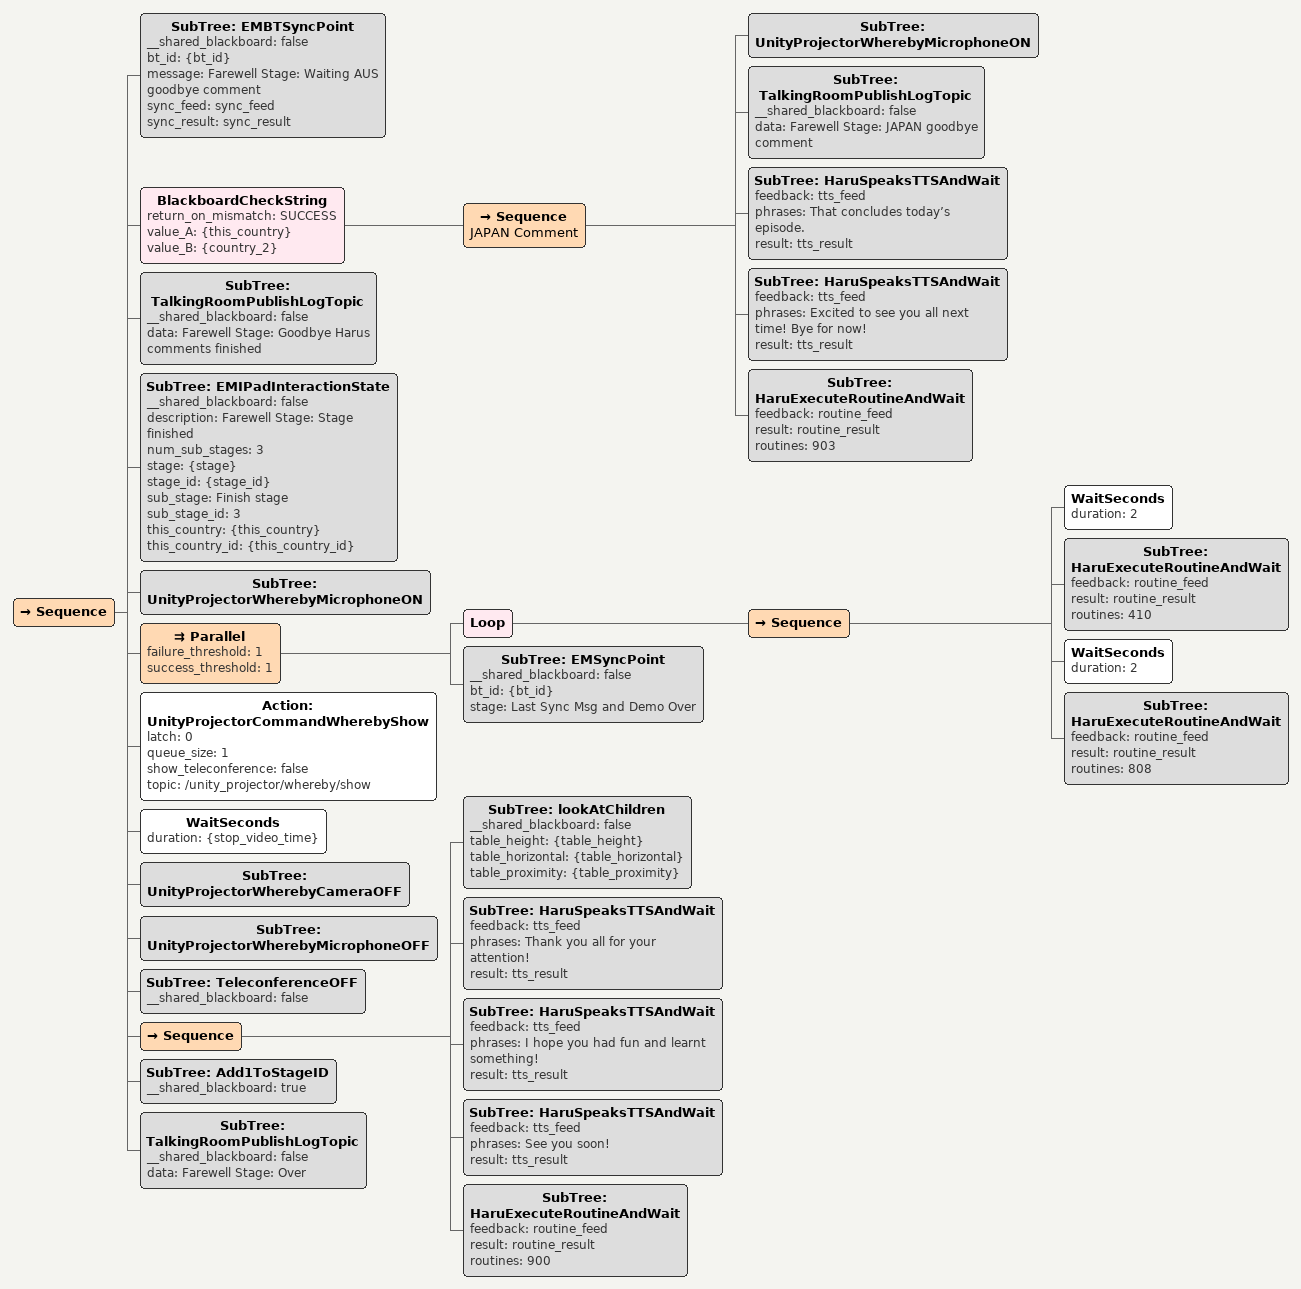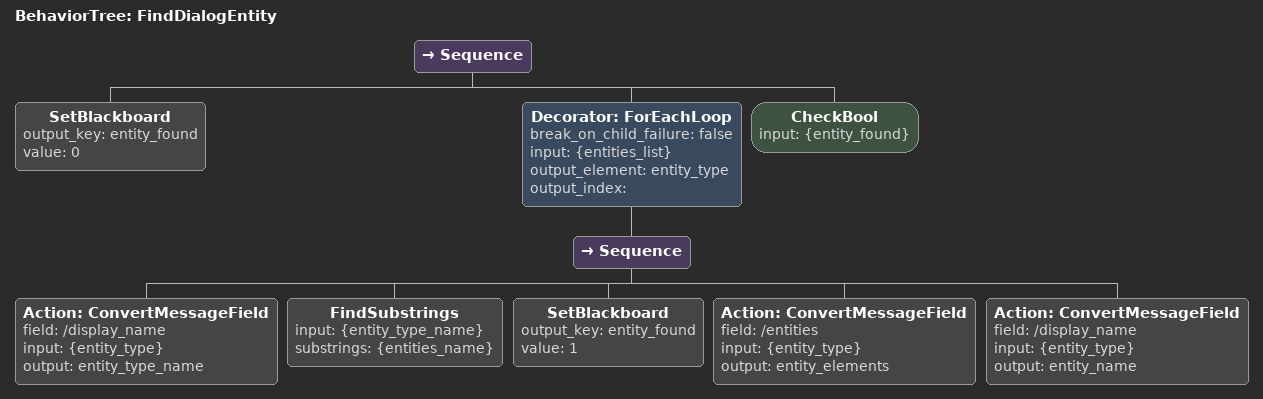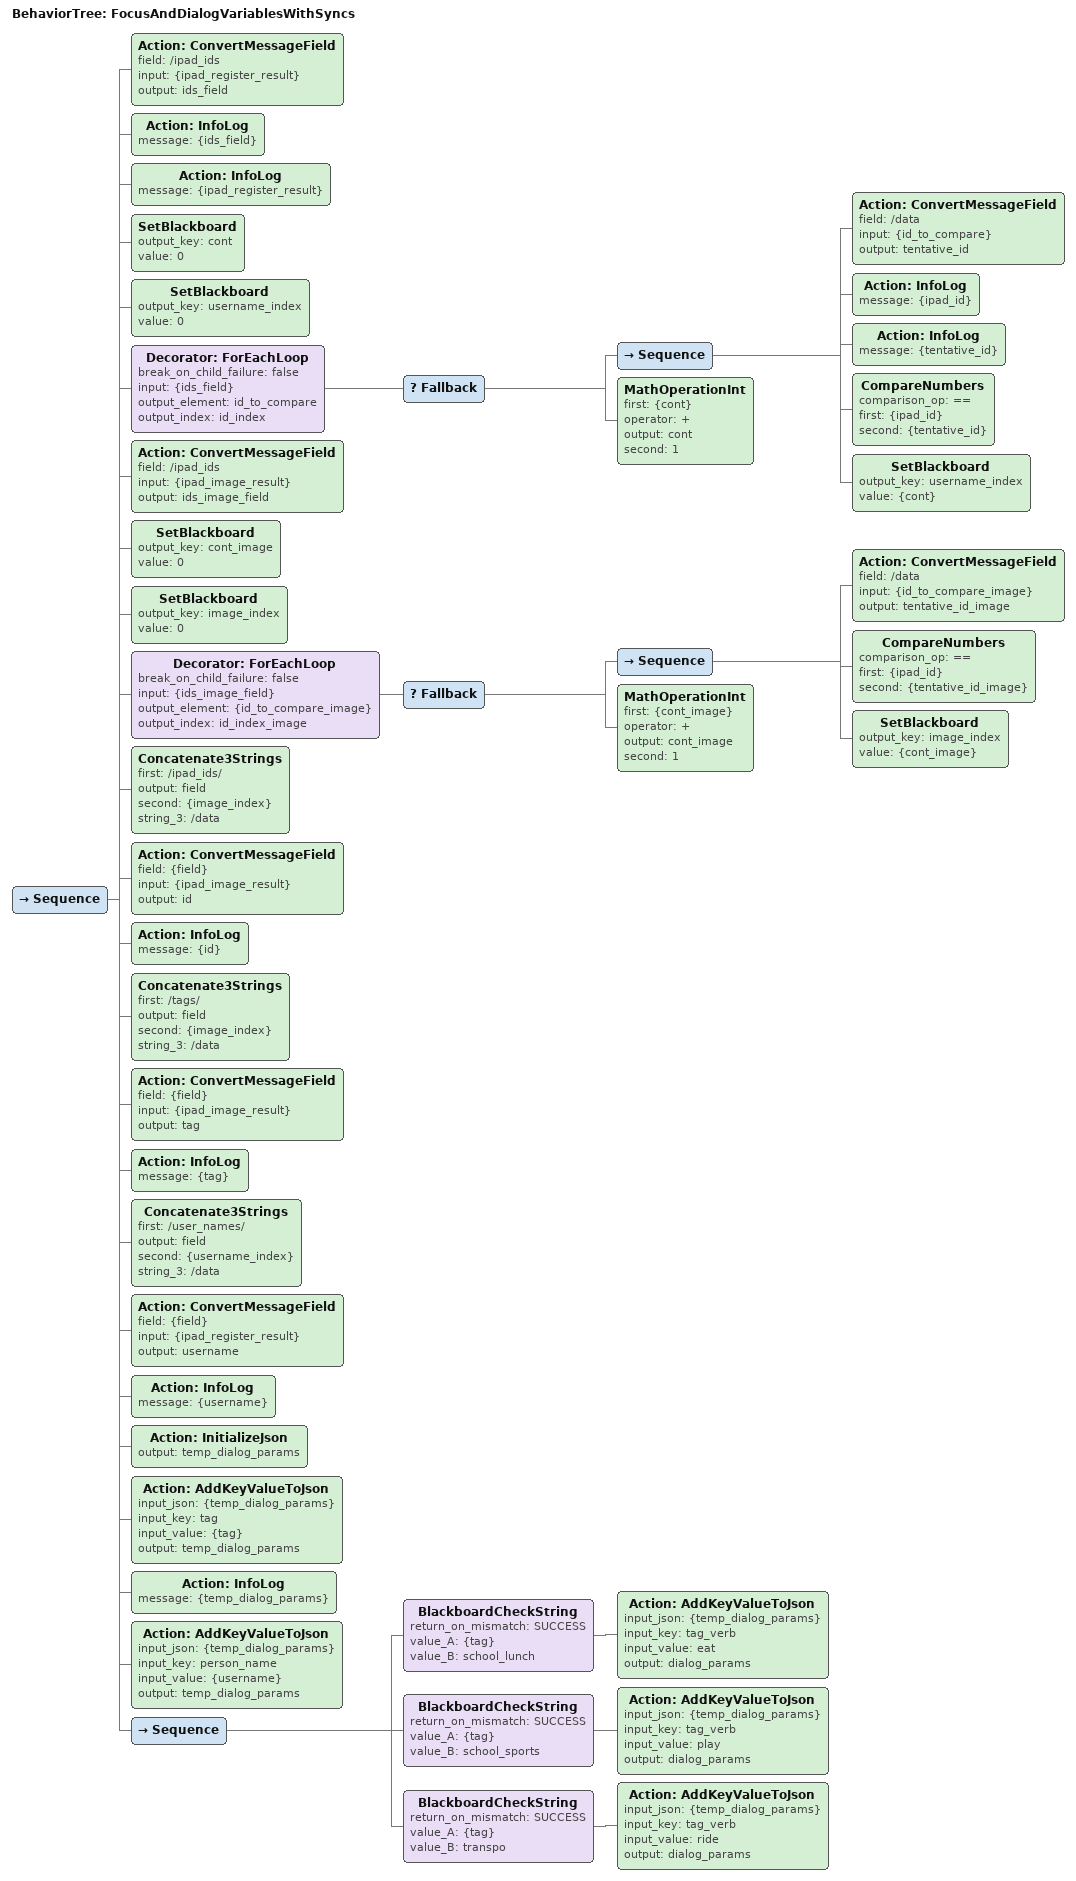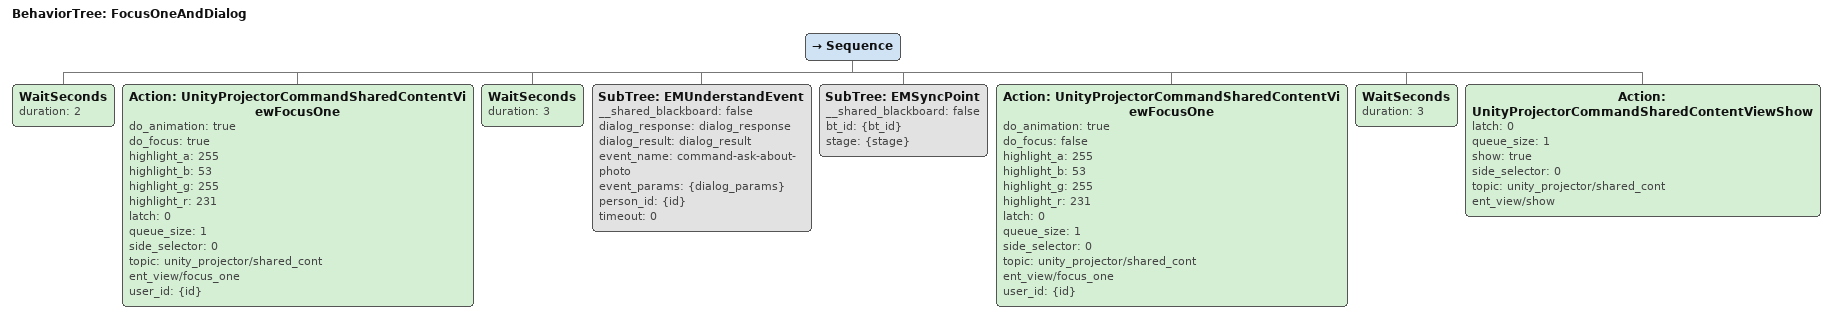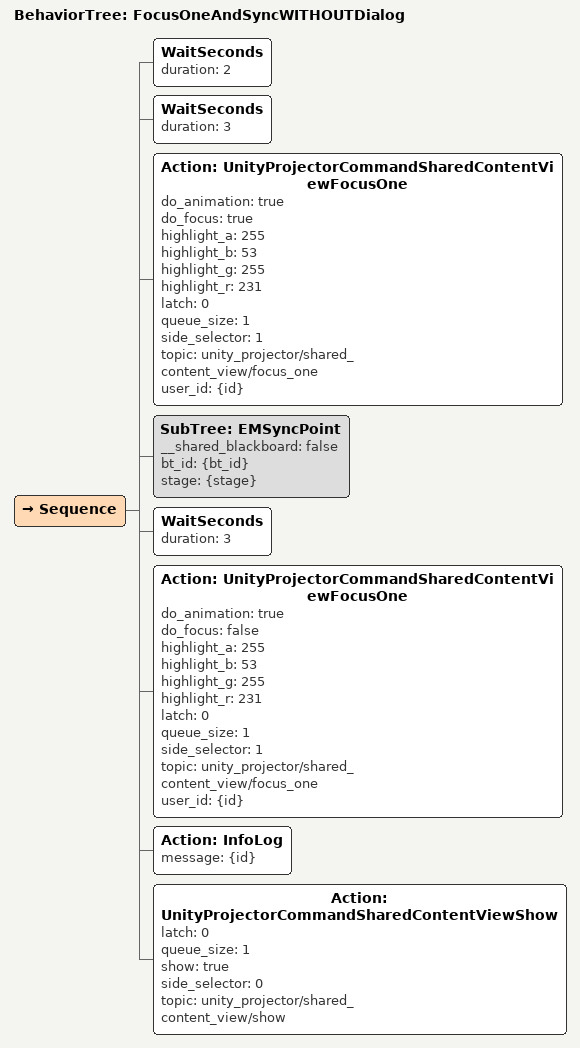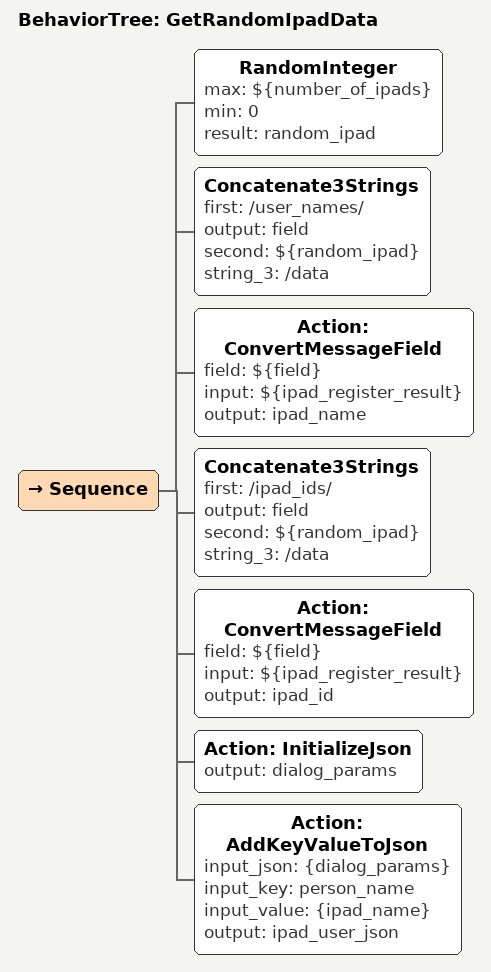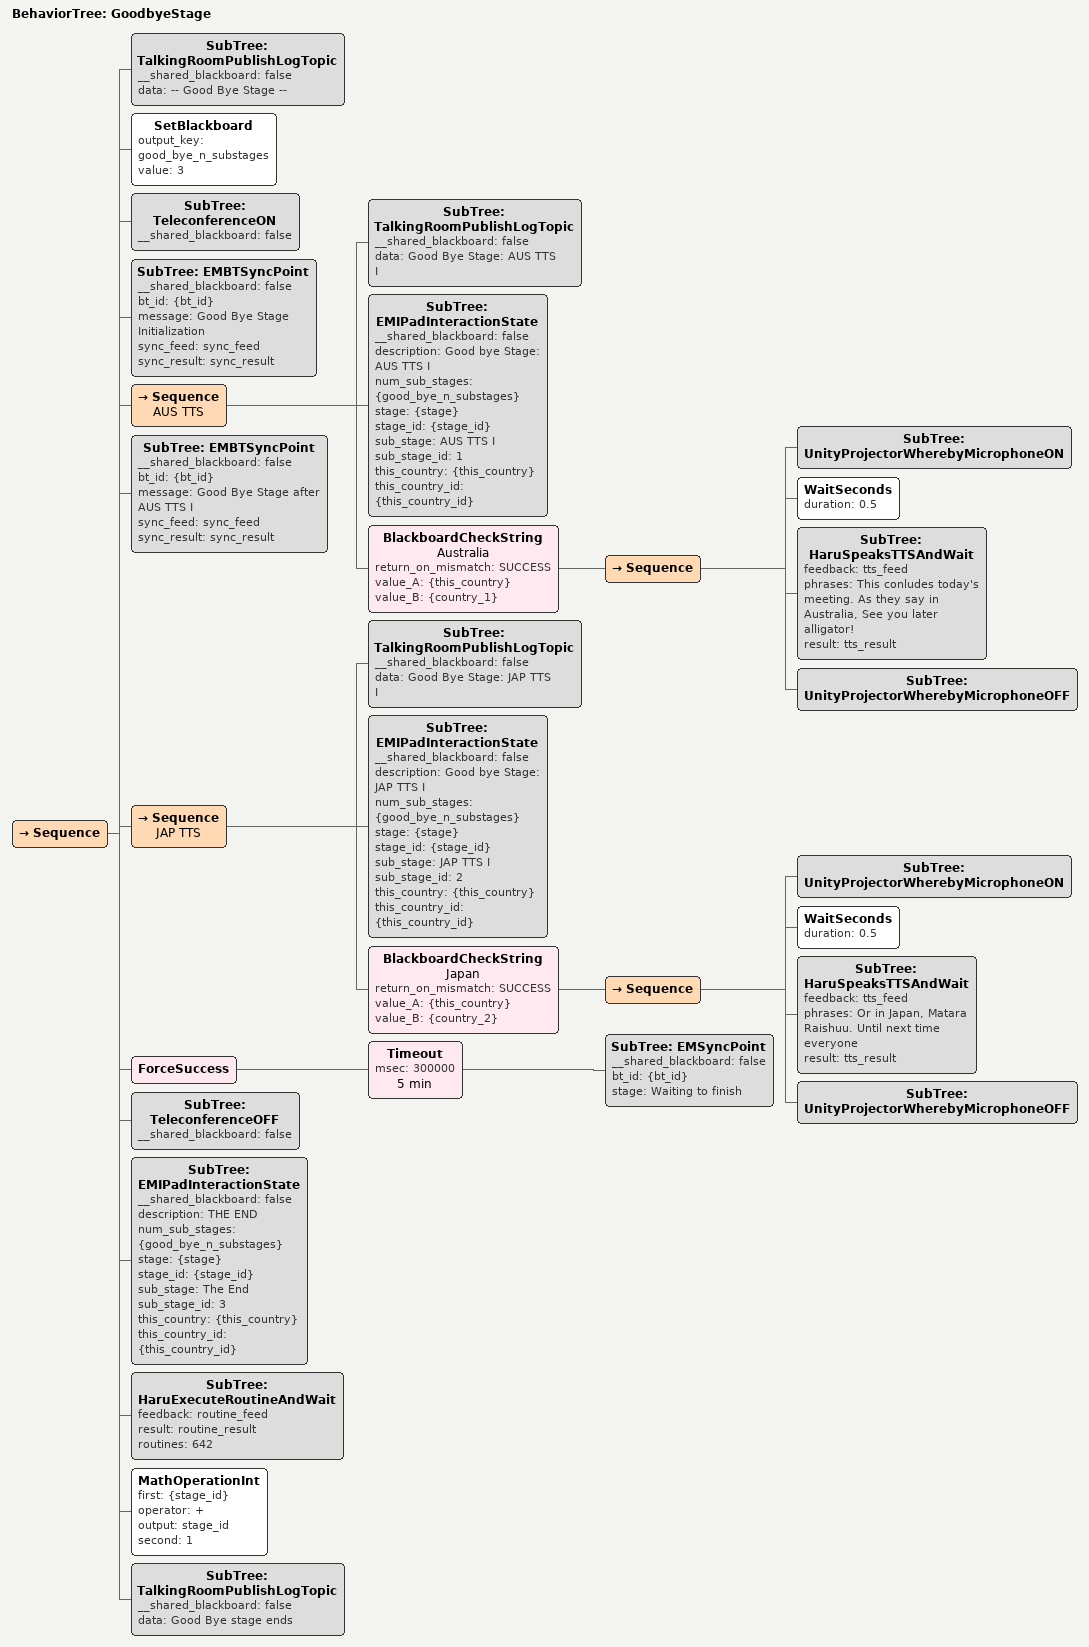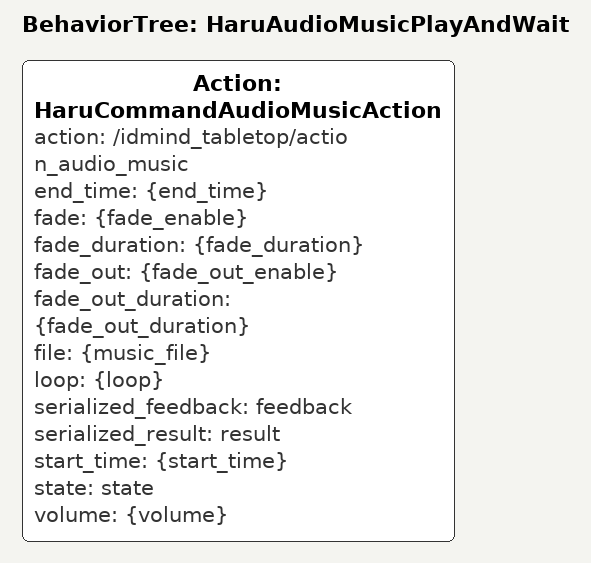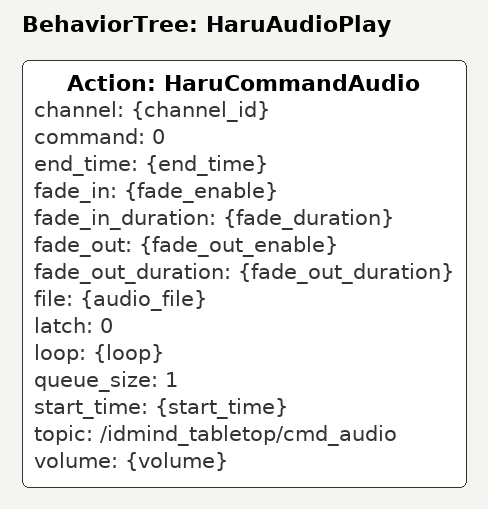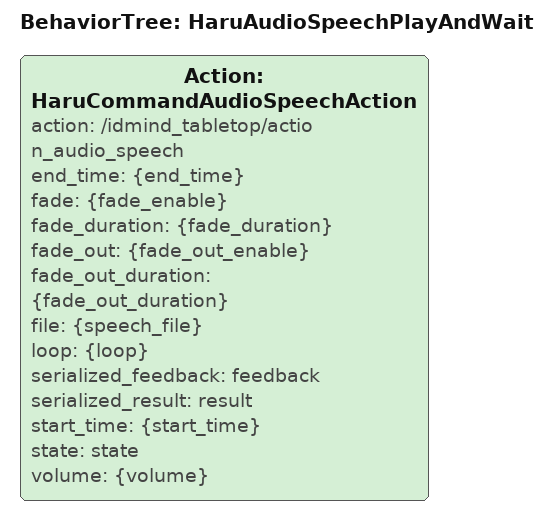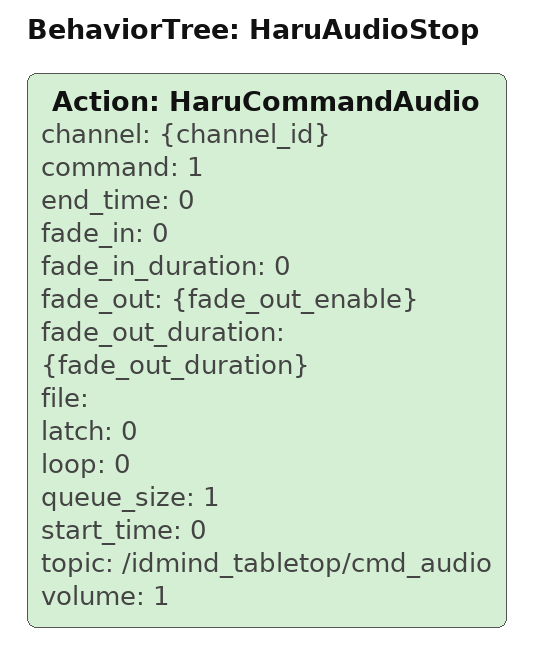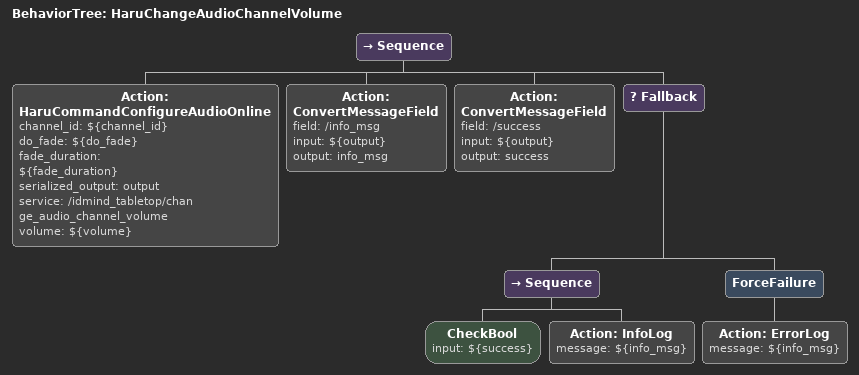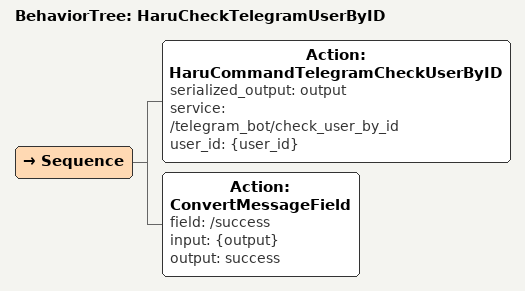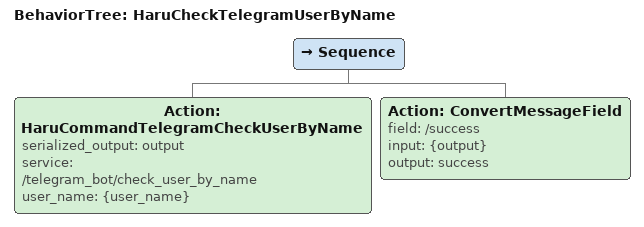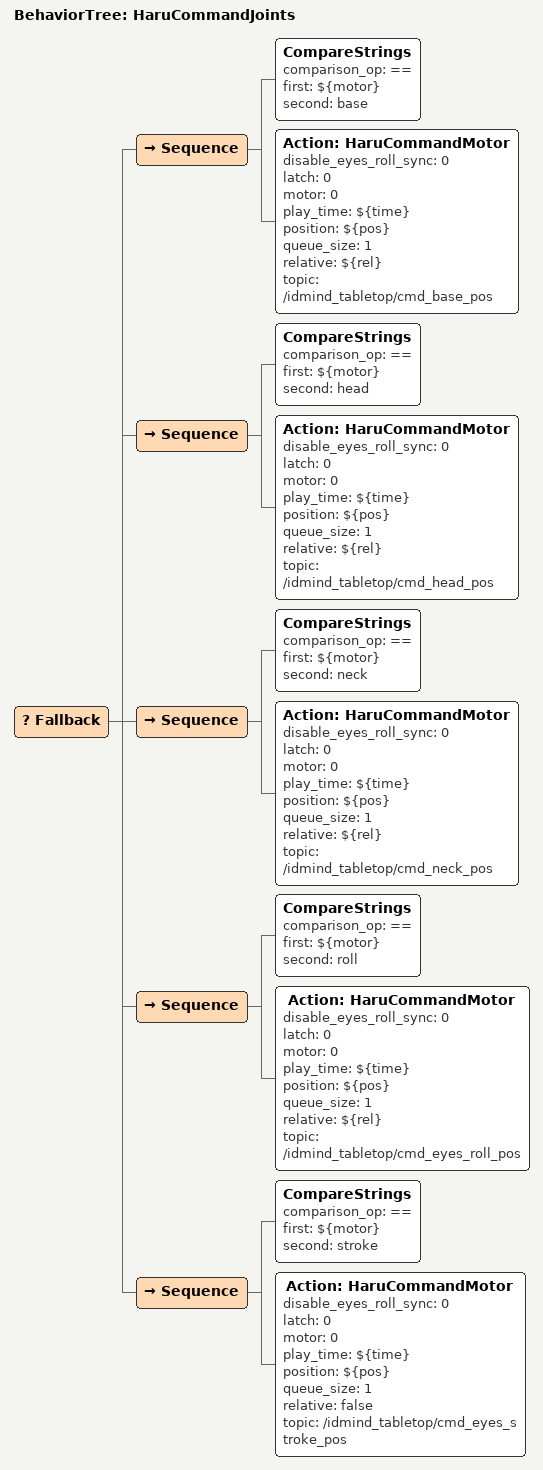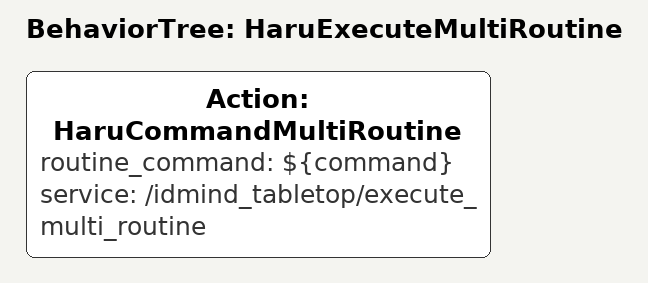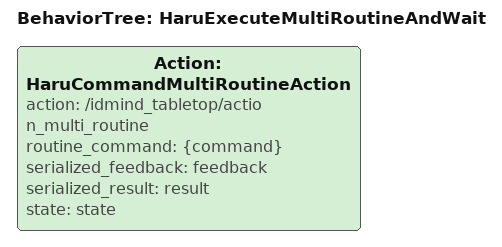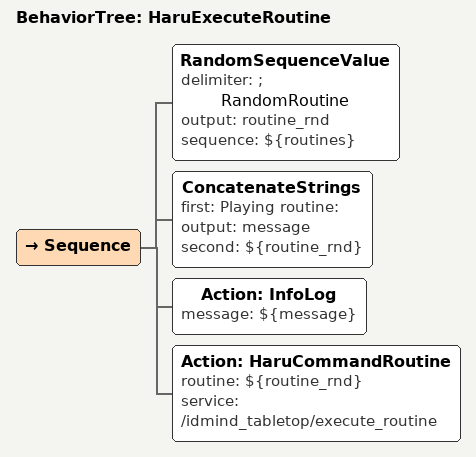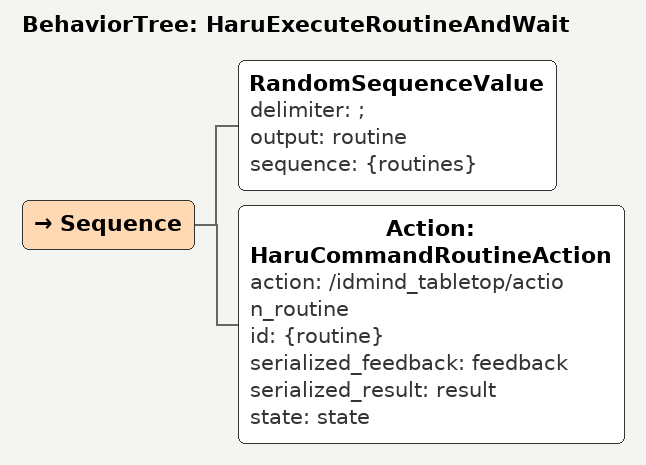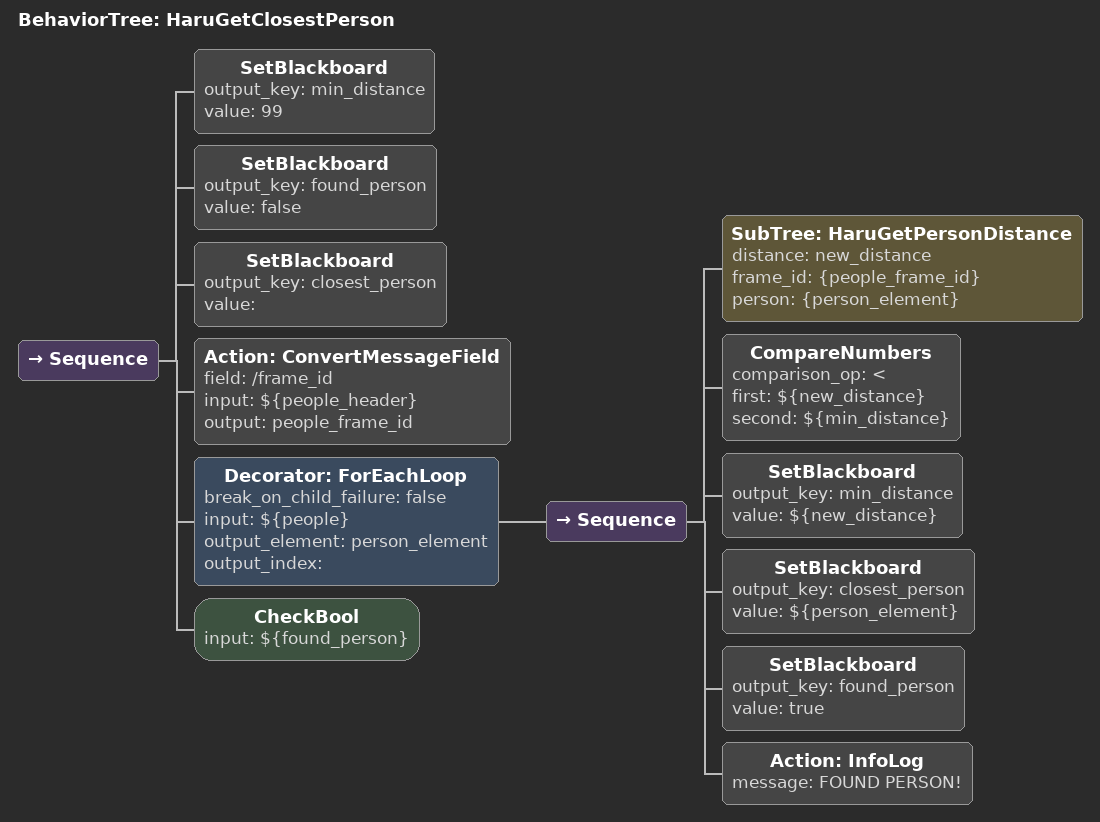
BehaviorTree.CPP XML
<Sequence>
    <SubTree ID="EMBTSyncPoint" __shared_blackboard="false" bt_id="{bt_id}" message="Farewell Stage: Waiting AUS goodbye comment" sync_feed="sync_feed" sync_result="sync_result"/>
    <BlackboardCheckString return_on_mismatch="SUCCESS" value_A="{this_country}" value_B="{country_2}">
        <Sequence name="JAPAN Comment">
            <SubTree ID="UnityProjectorWherebyMicrophoneON"/>
            <SubTree ID="TalkingRoomPublishLogTopic" __shared_blackboard="false" data="Farewell Stage: JAPAN goodbye comment"/>
            <SubTree ID="HaruSpeaksTTSAndWait" feedback="tts_feed" phrases="That concludes today’s episode." result="tts_result"/>
            <SubTree ID="HaruSpeaksTTSAndWait" feedback="tts_feed" phrases="Excited to see you all next time! Bye for now!" result="tts_result"/>
            <SubTree ID="HaruExecuteRoutineAndWait" feedback="routine_feed" result="routine_result" routines="903"/>
        </Sequence>
    </BlackboardCheckString>
    <SubTree ID="TalkingRoomPublishLogTopic" __shared_blackboard="false" data="Farewell Stage: Goodbye Harus comments finished"/>
    <SubTree ID="EMIPadInteractionState" __shared_blackboard="false" description="Farewell Stage: Stage finished" num_sub_stages="3" stage="{stage}" stage_id="{stage_id}" sub_stage="Finish stage" sub_stage_id="3" this_country="{this_country}" this_country_id="{this_country_id}"/>
    <SubTree ID="UnityProjectorWherebyMicrophoneON"/>
    <Parallel failure_threshold="1" success_threshold="1">
        <Loop>
            <Sequence>
                <WaitSeconds duration="2"/>
                <SubTree ID="HaruExecuteRoutineAndWait" feedback="routine_feed" result="routine_result" routines="410"/>
                <WaitSeconds duration="2"/>
                <SubTree ID="HaruExecuteRoutineAndWait" feedback="routine_feed" result="routine_result" routines="808"/>
            </Sequence>
        </Loop>
        <SubTree ID="EMSyncPoint" __shared_blackboard="false" bt_id="{bt_id}" stage="Last Sync Msg and Demo Over"/>
    </Parallel>
    <Action ID="UnityProjectorCommandWherebyShow" latch="0" queue_size="1" show_teleconference="false" topic="/unity_projector/whereby/show"/>
    <WaitSeconds duration="{stop_video_time}"/>
    <SubTree ID="UnityProjectorWherebyCameraOFF"/>
    <SubTree ID="UnityProjectorWherebyMicrophoneOFF"/>
    <SubTree ID="TeleconferenceOFF" __shared_blackboard="false"/>
    <Sequence>
        <SubTree ID="lookAtChildren" __shared_blackboard="false" table_height="{table_height}" table_horizontal="{table_horizontal}" table_proximity="{table_proximity}"/>
        <SubTree ID="HaruSpeaksTTSAndWait" feedback="tts_feed" phrases="Thank you all for your attention!" result="tts_result"/>
        <SubTree ID="HaruSpeaksTTSAndWait" feedback="tts_feed" phrases="I hope you had fun and learnt something!" result="tts_result"/>
        <SubTree ID="HaruSpeaksTTSAndWait" feedback="tts_feed" phrases="See you soon! " result="tts_result"/>
        <SubTree ID="HaruExecuteRoutineAndWait" feedback="routine_feed" result="routine_result" routines="900"/>
    </Sequence>
    <SubTree ID="Add1ToStageID" __shared_blackboard="true"/>
    <SubTree ID="TalkingRoomPublishLogTopic" __shared_blackboard="false" data="Farewell Stage: Over"/>
</Sequence>

<BehaviorTree ID="FindDialogEntity">
    <Sequence>
        <SetBlackboard output_key="entity_found" value="0"/>
        <Decorator ID="ForEachLoop" break_on_child_failure="false" input="{entities_list}" output_element="entity_type" output_index="">
            <Sequence>
                <Action ID="ConvertMessageField" field="/display_name" input="{entity_type}" output="entity_type_name"/>
                <FindSubstrings input="{entity_type_name}" substrings="{entities_name}"/>
                <SetBlackboard output_key="entity_found" value="1"/>
                <Action ID="ConvertMessageField" field="/entities" input="{entity_type}" output="entity_elements"/>
                <Action ID="ConvertMessageField" field="/display_name" input="{entity_type}" output="entity_name"/>
            </Sequence>
        </Decorator>
        <CheckBool input="{entity_found}"/>
    </Sequence>
</BehaviorTree>

<BehaviorTree ID="FocusAndDialogVariablesWithSyncs">
    <Sequence>
        <Action ID="ConvertMessageField" field="/ipad_ids" input="{ipad_register_result}" output="ids_field"/>
        <Action ID="InfoLog" message="{ids_field}"/>
        <Action ID="InfoLog" message="{ipad_register_result}"/>
        <SetBlackboard output_key="cont" value="0"/>
        <SetBlackboard output_key="username_index" value="0"/>
        <Decorator ID="ForEachLoop" break_on_child_failure="false" input="{ids_field}" output_element="id_to_compare" output_index="id_index">
            <Fallback>
                <Sequence>
                    <Action ID="ConvertMessageField" field="/data" input="{id_to_compare}" output="tentative_id"/>
                    <Action ID="InfoLog" message="{ipad_id}"/>
                    <Action ID="InfoLog" message="{tentative_id}"/>
                    <CompareNumbers comparison_op="==" first="{ipad_id}" second="{tentative_id}"/>
                    <SetBlackboard output_key="username_index" value="{cont}"/>
                </Sequence>
                <MathOperationInt first="{cont}" operator="+" output="cont" second="1"/>
            </Fallback>
        </Decorator>
        <Action ID="ConvertMessageField" field="/ipad_ids" input="{ipad_image_result}" output="ids_image_field"/>
        <SetBlackboard output_key="cont_image" value="0"/>
        <SetBlackboard output_key="image_index" value="0"/>
        <Decorator ID="ForEachLoop" break_on_child_failure="false" input="{ids_image_field}" output_element="{id_to_compare_image}" output_index="id_index_image">
            <Fallback>
                <Sequence>
                    <Action ID="ConvertMessageField" field="/data" input="{id_to_compare_image}" output="tentative_id_image"/>
                    <CompareNumbers comparison_op="==" first="{ipad_id}" second="{tentative_id_image}"/>
                    <SetBlackboard output_key="image_index" value="{cont_image}"/>
                </Sequence>
                <MathOperationInt first="{cont_image}" operator="+" output="cont_image" second="1"/>
            </Fallback>
        </Decorator>
        <Concatenate3Strings first="/ipad_ids/" output="field" second="{image_index}" string_3="/data"/>
        <Action ID="ConvertMessageField" field="{field}" input="{ipad_image_result}" output="id"/>
        <Action ID="InfoLog" message="{id}"/>
        <Concatenate3Strings first="/tags/" output="field" second="{image_index}" string_3="/data"/>
        <Action ID="ConvertMessageField" field="{field}" input="{ipad_image_result}" output="tag"/>
        <Action ID="InfoLog" message="{tag}"/>
        <Concatenate3Strings first="/user_names/" output="field" second="{username_index}" string_3="/data"/>
        <Action ID="ConvertMessageField" field="{field}" input="{ipad_register_result}" output="username"/>
        <Action ID="InfoLog" message="{username}"/>
        <Action ID="InitializeJson" output="temp_dialog_params"/>
        <Action ID="AddKeyValueToJson" input_json="{temp_dialog_params}" input_key="tag" input_value="{tag}" output="temp_dialog_params"/>
        <Action ID="InfoLog" message="{temp_dialog_params}"/>
        <Action ID="AddKeyValueToJson" input_json="{temp_dialog_params}" input_key="person_name" input_value="{username}" output="temp_dialog_params"/>
        <Sequence>
            <BlackboardCheckString return_on_mismatch="SUCCESS" value_A="{tag}" value_B="school_lunch">
                <Action ID="AddKeyValueToJson" input_json="{temp_dialog_params}" input_key="tag_verb" input_value="eat" output="dialog_params"/>
            </BlackboardCheckString>
            <BlackboardCheckString return_on_mismatch="SUCCESS" value_A="{tag}" value_B="school_sports">
                <Action ID="AddKeyValueToJson" input_json="{temp_dialog_params}" input_key="tag_verb" input_value="play" output="dialog_params"/>
            </BlackboardCheckString>
            <BlackboardCheckString return_on_mismatch="SUCCESS" value_A="{tag}" value_B="transpo">
                <Action ID="AddKeyValueToJson" input_json="{temp_dialog_params}" input_key="tag_verb" input_value="ride" output="dialog_params"/>
            </BlackboardCheckString>
        </Sequence>
    </Sequence>
</BehaviorTree>

<BehaviorTree ID="FocusOneAndDialog">
    <Sequence>
        <WaitSeconds duration="2"/>
        <Action ID="UnityProjectorCommandSharedContentViewFocusOne" do_animation="true" do_focus="true" highlight_a="255" highlight_b="53" highlight_g="255" highlight_r="231" latch="0" queue_size="1" side_selector="0" topic="unity_projector/shared_content_view/focus_one" user_id="{id}"/>
        <WaitSeconds duration="3"/>
        <SubTree ID="EMUnderstandEvent" __shared_blackboard="false" dialog_response="dialog_response" dialog_result="dialog_result" event_name="command-ask-about-photo" event_params="{dialog_params}" person_id="{id}" timeout="0"/>
        <SubTree ID="EMSyncPoint" __shared_blackboard="false" bt_id="{bt_id}" stage="{stage}"/>
        <Action ID="UnityProjectorCommandSharedContentViewFocusOne" do_animation="true" do_focus="false" highlight_a="255" highlight_b="53" highlight_g="255" highlight_r="231" latch="0" queue_size="1" side_selector="0" topic="unity_projector/shared_content_view/focus_one" user_id="{id}"/>
        <WaitSeconds duration="3"/>
        <Action ID="UnityProjectorCommandSharedContentViewShow" latch="0" queue_size="1" show="true" side_selector="0" topic="unity_projector/shared_content_view/show"/>
    </Sequence>
</BehaviorTree>

<BehaviorTree ID="FocusOneAndSyncWITHOUTDialog">
    <Sequence>
        <WaitSeconds duration="2"/>
        <WaitSeconds duration="3"/>
        <Action ID="UnityProjectorCommandSharedContentViewFocusOne" do_animation="true" do_focus="true" highlight_a="255" highlight_b="53" highlight_g="255" highlight_r="231" latch="0" queue_size="1" side_selector="1" topic="unity_projector/shared_content_view/focus_one" user_id="{id}"/>
        <SubTree ID="EMSyncPoint" __shared_blackboard="false" bt_id="{bt_id}" stage="{stage}"/>
        <WaitSeconds duration="3"/>
        <Action ID="UnityProjectorCommandSharedContentViewFocusOne" do_animation="true" do_focus="false" highlight_a="255" highlight_b="53" highlight_g="255" highlight_r="231" latch="0" queue_size="1" side_selector="1" topic="unity_projector/shared_content_view/focus_one" user_id="{id}"/>
        <Action ID="InfoLog" message="{id}"/>
        <Action ID="UnityProjectorCommandSharedContentViewShow" latch="0" queue_size="1" show="true" side_selector="0" topic="unity_projector/shared_content_view/show"/>
    </Sequence>
</BehaviorTree>

<BehaviorTree ID="GetRandomIpadData">
    <Sequence>
        <RandomInteger max="${number_of_ipads}" min="0" result="random_ipad"/>
        <Concatenate3Strings first="/user_names/" output="field" second="${random_ipad}" string_3="/data"/>
        <Action ID="ConvertMessageField" field="${field}" input="${ipad_register_result}" output="ipad_name"/>
        <Concatenate3Strings first="/ipad_ids/" output="field" second="${random_ipad}" string_3="/data"/>
        <Action ID="ConvertMessageField" field="${field}" input="${ipad_register_result}" output="ipad_id"/>
        <Action ID="InitializeJson" output="dialog_params"/>
        <Action ID="AddKeyValueToJson" input_json="{dialog_params}" input_key="person_name" input_value="{ipad_name}" output="ipad_user_json"/>
    </Sequence>
</BehaviorTree>

<BehaviorTree ID="GoodbyeStage">
    <Sequence>
        <SubTree ID="TalkingRoomPublishLogTopic" __shared_blackboard="false" data="-- Good Bye Stage --"/>
        <SetBlackboard output_key="good_bye_n_substages" value="3"/>
        <SubTree ID="TeleconferenceON" __shared_blackboard="false"/>
        <SubTree ID="EMBTSyncPoint" __shared_blackboard="false" bt_id="{bt_id}" message="Good Bye Stage Initialization" sync_feed="sync_feed" sync_result="sync_result"/>
        <Sequence name="AUS TTS">
            <SubTree ID="TalkingRoomPublishLogTopic" __shared_blackboard="false" data="Good Bye Stage: AUS TTS I"/>
            <SubTree ID="EMIPadInteractionState" __shared_blackboard="false" description="Good bye Stage: AUS TTS I" num_sub_stages="{good_bye_n_substages}" stage="{stage}" stage_id="{stage_id}" sub_stage="AUS TTS I" sub_stage_id="1" this_country="{this_country}" this_country_id="{this_country_id}"/>
            <BlackboardCheckString name="Australia" return_on_mismatch="SUCCESS" value_A="{this_country}" value_B="{country_1}">
                <Sequence>
                    <SubTree ID="UnityProjectorWherebyMicrophoneON"/>
                    <WaitSeconds duration="0.5"/>
                    <SubTree ID="HaruSpeaksTTSAndWait" feedback="tts_feed" phrases="This conludes today's meeting. As they say in Australia, See you later alligator!" result="tts_result"/>
                    <SubTree ID="UnityProjectorWherebyMicrophoneOFF"/>
                </Sequence>
            </BlackboardCheckString>
        </Sequence>
        <SubTree ID="EMBTSyncPoint" __shared_blackboard="false" bt_id="{bt_id}" message="Good Bye Stage after AUS TTS I" sync_feed="sync_feed" sync_result="sync_result"/>
        <Sequence name="JAP TTS">
            <SubTree ID="TalkingRoomPublishLogTopic" __shared_blackboard="false" data="Good Bye Stage: JAP TTS I"/>
            <SubTree ID="EMIPadInteractionState" __shared_blackboard="false" description="Good bye Stage: JAP TTS I" num_sub_stages="{good_bye_n_substages}" stage="{stage}" stage_id="{stage_id}" sub_stage="JAP TTS I" sub_stage_id="2" this_country="{this_country}" this_country_id="{this_country_id}"/>
            <BlackboardCheckString name="Japan" return_on_mismatch="SUCCESS" value_A="{this_country}" value_B="{country_2}">
                <Sequence>
                    <SubTree ID="UnityProjectorWherebyMicrophoneON"/>
                    <WaitSeconds duration="0.5"/>
                    <SubTree ID="HaruSpeaksTTSAndWait" feedback="tts_feed" phrases="Or in Japan, Matara Raishuu. Until next time everyone" result="tts_result"/>
                    <SubTree ID="UnityProjectorWherebyMicrophoneOFF"/>
                </Sequence>
            </BlackboardCheckString>
        </Sequence>
        <ForceSuccess>
            <Timeout msec="300000" name="5 min">
                <SubTree ID="EMSyncPoint" __shared_blackboard="false" bt_id="{bt_id}" stage="Waiting to finish"/>
            </Timeout>
        </ForceSuccess>
        <SubTree ID="TeleconferenceOFF" __shared_blackboard="false"/>
        <SubTree ID="EMIPadInteractionState" __shared_blackboard="false" description="THE END" num_sub_stages="{good_bye_n_substages}" stage="{stage}" stage_id="{stage_id}" sub_stage="The End" sub_stage_id="3" this_country="{this_country}" this_country_id="{this_country_id}"/>
        <SubTree ID="HaruExecuteRoutineAndWait" feedback="routine_feed" result="routine_result" routines="642"/>
        <MathOperationInt first="{stage_id}" operator="+" output="stage_id" second="1"/>
        <SubTree ID="TalkingRoomPublishLogTopic" __shared_blackboard="false" data="Good Bye stage ends"/>
    </Sequence>
</BehaviorTree>

<BehaviorTree ID="HaruAudioMusicPlayAndWait">
    <Action ID="HaruCommandAudioMusicAction" action="/idmind_tabletop/action_audio_music" end_time="{end_time}" fade="{fade_enable}" fade_duration="{fade_duration}" fade_out="{fade_out_enable}" fade_out_duration="{fade_out_duration}" file="{music_file}" loop="{loop}" serialized_feedback="feedback" serialized_result="result" start_time="{start_time}" state="state" volume="{volume}"/>
</BehaviorTree>

<BehaviorTree ID="HaruAudioPlay">
    <Action ID="HaruCommandAudio" channel="{channel_id}" command="0" end_time="{end_time}" fade_in="{fade_enable}" fade_in_duration="{fade_duration}" fade_out="{fade_out_enable}" fade_out_duration="{fade_out_duration}" file="{audio_file}" latch="0" loop="{loop}" queue_size="1" start_time="{start_time}" topic="/idmind_tabletop/cmd_audio" volume="{volume}"/>
</BehaviorTree>

<BehaviorTree ID="HaruAudioSpeechPlayAndWait">
    <Action ID="HaruCommandAudioSpeechAction" action="/idmind_tabletop/action_audio_speech" end_time="{end_time}" fade="{fade_enable}" fade_duration="{fade_duration}" fade_out="{fade_out_enable}" fade_out_duration="{fade_out_duration}" file="{speech_file}" loop="{loop}" serialized_feedback="feedback" serialized_result="result" start_time="{start_time}" state="state" volume="{volume}"/>
</BehaviorTree>

<BehaviorTree ID="HaruAudioStop">
    <Action ID="HaruCommandAudio" channel="{channel_id}" command="1" end_time="0" fade_in="0" fade_in_duration="0" fade_out="{fade_out_enable}" fade_out_duration="{fade_out_duration}" file="" latch="0" loop="0" queue_size="1" start_time="0" topic="/idmind_tabletop/cmd_audio" volume="1"/>
</BehaviorTree>

<BehaviorTree ID="HaruChangeAudioChannelVolume">
    <Sequence>
        <Action ID="HaruCommandConfigureAudioOnline" channel_id="${channel_id}" do_fade="${do_fade}" fade_duration="${fade_duration}" serialized_output="output" service="/idmind_tabletop/change_audio_channel_volume" volume="${volume}"/>
        <Action ID="ConvertMessageField" field="/info_msg" input="${output}" output="info_msg"/>
        <Action ID="ConvertMessageField" field="/success" input="${output}" output="success"/>
        <Fallback>
            <Sequence>
                <CheckBool input="${success}"/>
                <Action ID="InfoLog" message="${info_msg}"/>
            </Sequence>
            <ForceFailure>
                <Action ID="ErrorLog" message="${info_msg}"/>
            </ForceFailure>
        </Fallback>
    </Sequence>
</BehaviorTree>

<BehaviorTree ID="HaruCheckTelegramUserByID">
    <Sequence>
        <Action ID="HaruCommandTelegramCheckUserByID" serialized_output="output" service="/telegram_bot/check_user_by_id" user_id="{user_id}"/>
        <Action ID="ConvertMessageField" field="/success" input="{output}" output="success"/>
    </Sequence>
</BehaviorTree>

<BehaviorTree ID="HaruCheckTelegramUserByName">
    <Sequence>
        <Action ID="HaruCommandTelegramCheckUserByName" serialized_output="output" service="/telegram_bot/check_user_by_name" user_name="{user_name}"/>
        <Action ID="ConvertMessageField" field="/success" input="{output}" output="success"/>
    </Sequence>
</BehaviorTree>

<BehaviorTree ID="HaruCommandJoints">
    <Fallback>
        <Sequence>
            <CompareStrings comparison_op="==" first="${motor}" second="base"/>
            <Action ID="HaruCommandMotor" disable_eyes_roll_sync="0" latch="0" motor="0" play_time="${time}" position="${pos}" queue_size="1" relative="${rel}" topic="/idmind_tabletop/cmd_base_pos"/>
        </Sequence>
        <Sequence>
            <CompareStrings comparison_op="==" first="${motor}" second="head"/>
            <Action ID="HaruCommandMotor" disable_eyes_roll_sync="0" latch="0" motor="0" play_time="${time}" position="${pos}" queue_size="1" relative="${rel}" topic="/idmind_tabletop/cmd_head_pos"/>
        </Sequence>
        <Sequence>
            <CompareStrings comparison_op="==" first="${motor}" second="neck"/>
            <Action ID="HaruCommandMotor" disable_eyes_roll_sync="0" latch="0" motor="0" play_time="${time}" position="${pos}" queue_size="1" relative="${rel}" topic="/idmind_tabletop/cmd_neck_pos"/>
        </Sequence>
        <Sequence>
            <CompareStrings comparison_op="==" first="${motor}" second="roll"/>
            <Action ID="HaruCommandMotor" disable_eyes_roll_sync="0" latch="0" motor="0" play_time="${time}" position="${pos}" queue_size="1" relative="${rel}" topic="/idmind_tabletop/cmd_eyes_roll_pos"/>
        </Sequence>
        <Sequence>
            <CompareStrings comparison_op="==" first="${motor}" second="stroke"/>
            <Action ID="HaruCommandMotor" disable_eyes_roll_sync="0" latch="0" motor="0" play_time="${time}" position="${pos}" queue_size="1" relative="false" topic="/idmind_tabletop/cmd_eyes_stroke_pos"/>
        </Sequence>
    </Fallback>
</BehaviorTree>

<BehaviorTree ID="HaruExecuteMultiRoutine">
    <Action ID="HaruCommandMultiRoutine" routine_command="${command}" service="/idmind_tabletop/execute_multi_routine"/>
</BehaviorTree>

<BehaviorTree ID="HaruExecuteMultiRoutineAndWait">
    <Action ID="HaruCommandMultiRoutineAction" action="/idmind_tabletop/action_multi_routine" routine_command="{command}" serialized_feedback="feedback" serialized_result="result" state="state"/>
</BehaviorTree>

<BehaviorTree ID="HaruExecuteRoutine">
    <Sequence>
        <RandomSequenceValue delimiter=";" name="RandomRoutine" output="routine_rnd" sequence="${routines}"/>
        <ConcatenateStrings first="Playing routine: " output="message" second="${routine_rnd}"/>
        <Action ID="InfoLog" message="${message}"/>
        <Action ID="HaruCommandRoutine" routine="${routine_rnd}" service="/idmind_tabletop/execute_routine"/>
    </Sequence>
</BehaviorTree>

<BehaviorTree ID="HaruExecuteRoutineAndWait">
    <Sequence>
        <RandomSequenceValue delimiter=";" output="routine" sequence="{routines}"/>
        <Action ID="HaruCommandRoutineAction" action="/idmind_tabletop/action_routine" id="{routine}" serialized_feedback="feedback" serialized_result="result" state="state"/>
    </Sequence>
</BehaviorTree>

<BehaviorTree ID="HaruGetClosestPerson">
    <Sequence>
        <SetBlackboard output_key="min_distance" value="99"/>
        <SetBlackboard output_key="found_person" value="false"/>
        <SetBlackboard output_key="closest_person" value=""/>
        <Action ID="ConvertMessageField" field="/frame_id" input="${people_header}" output="people_frame_id"/>
        <Decorator ID="ForEachLoop" break_on_child_failure="false" input="${people}" output_element="person_element" output_index="">
            <Sequence>
                <SubTree ID="HaruGetPersonDistance" distance="new_distance" frame_id="{people_frame_id}" person="{person_element}"/>
                <CompareNumbers comparison_op="&lt;" first="${new_distance}" second="${min_distance}"/>
                <SetBlackboard output_key="min_distance" value="${new_distance}"/>
                <SetBlackboard output_key="closest_person" value="${person_element}"/>
                <SetBlackboard output_key="found_person" value="true"/>
                <Action ID="InfoLog" message="FOUND PERSON!"/>
            </Sequence>
        </Decorator>
        <CheckBool input="${found_person}"/>
    </Sequence>
</BehaviorTree>
